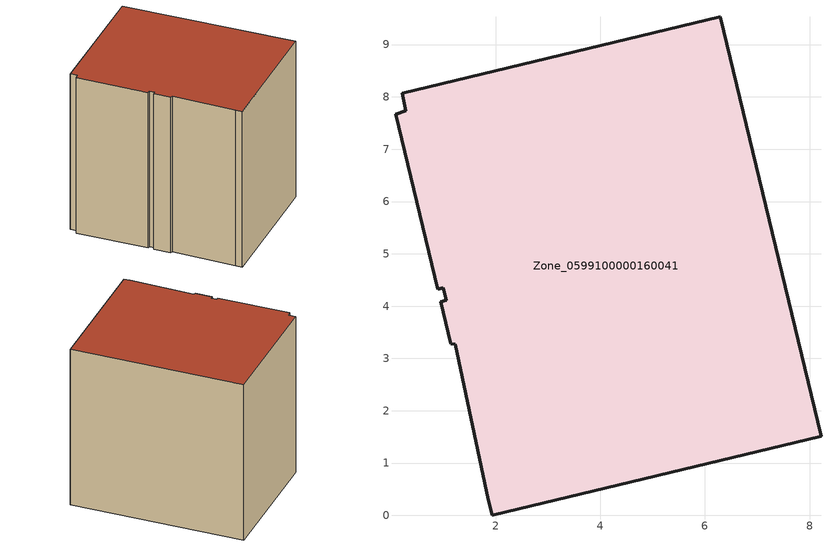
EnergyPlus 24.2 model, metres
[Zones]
Zone_0599100000160041
 floor ground (C_G): 1.23,3.27 1.14,3.29 0.95,4.09 1.05,4.11 1,4.35 0.89,4.32 0.08,7.67 0.28,7.74 0.21,8.07 6.29,9.53 8.22,1.51 1.93,0 1.86,0.3 z0
 wall outside (C_F): 1.93,0 8.22,1.51 6.29,9.53 0.21,8.07 0.28,7.74 0.08,7.67 0.89,4.32 1,4.35 1.05,4.11 0.95,4.09 1.14,3.29 1.23,3.27 1.86,0.3 1.93,0 z0:8.02
 roof outside (C_R): 1.14,3.29 1.23,3.27 1.86,0.3 1.93,0 8.22,1.51 6.29,9.53 0.21,8.07 0.28,7.74 0.08,7.67 0.89,4.32 1,4.35 1.05,4.11 0.95,4.09 z8.02
[BUILDING]
Pand.0599100000160041: North Axis=0; Terrain=City; Loads Convergence Tolerance Value=0.04; Temperature Convergence Tolerance Value=0.4; Solar Distribution=FullExterior; Maximum Number of Warmup Days=25; Minimum Number of Warmup Days=1
[Site:Location]
Rotterdam.The.Hague.AP_ZH_NLD Design_Conditions: Latitude=51.96; Longitude=4.45; Time Zone=1; Elevation=-4.5
[SITE:GROUNDTEMPERATURE:BUILDINGSURFACE]
18, 18, 18, 18, 18, 18, 18, 18, 18, 18, 18, 18
[MATERIAL] Thermal Absorptance=0.9; Solar Absorptance=0.7; Visible Absorptance=0.7
Name | Roughness | Thickness | Conductivity | Density | Specific Heat
G.TC.1965-1974 | MediumSmooth | 0.15 | 0.882353 | 540 | 1210
F.TC.1965-1974 | Rough | 0.3 | 0.697674 | 1920 | 840
R.TC.1965-1974 | MediumRough | 0.2 | 0.232558 | 1500 | 1000
[CONSTRUCTION]
C_G: G.TC.1965-1974
C_F: F.TC.1965-1974
C_R: R.TC.1965-1974
[ZONE]
Zone_0599100000160041: Type=1; Multiplier=1; Ceiling Height=Autocalculate; Volume=Autocalculate; Floor Area=autocalculate; Part of Total Floor Area=Yes
[ZONEINFILTRATION:DESIGNFLOWRATE]
Infil_Zone_0599100000160041: Zone or ZoneList or Space or SpaceList=Zone_0599100000160041; Schedule=AlwaysOn; Design Flow Rate Calculation Method=Flow/Area; Flow Rate per Floor Area=0.003; Constant Term Coefficient=1; Temperature Term Coefficient=0; Velocity Term Coefficient=0; Velocity Squared Term Coefficient=0
[HVACTEMPLATE:ZONE:IDEALLOADSAIRSYSTEM]
Zone_0599100000160041: Maximum Heating Supply Air Temperature=50; Minimum Cooling Supply Air Temperature=13; Maximum Heating Supply Air Humidity Ratio=0.0156; Minimum Cooling Supply Air Humidity Ratio=0.0077; Heating Limit=NoLimit; Cooling Limit=NoLimit; Dehumidification Control Type=ConstantSensibleHeatRatio; Cooling Sensible Heat Ratio=0.7; Dehumidification Setpoint=60; Humidification Control Type=None; Humidification Setpoint=30; Outdoor Air Method=None; Outdoor Air Flow Rate per Person=0.00944; Outdoor Air Flow Rate per Zone Floor Area=0; Outdoor Air Flow Rate per Zone=0; Demand Controlled Ventilation Type=None; Outdoor Air Economizer Type=NoEconomizer; Heat Recovery Type=None; Sensible Heat Recovery Effectiveness=0.7; Latent Heat Recovery Effectiveness=0.65
[ZONECONTROL:THERMOSTAT]
ThermostatControl_Zone_0599100000160041: Zone or ZoneList=Zone_0599100000160041; Control Type Schedule=DualSetpointControlType; Control 1=Thermostat_Zone_0599100000160041; Temperature Difference Between Cutout And Setpoint=0
[THERMOSTATSETPOINT:DUALSETPOINT]
Thermostat_Zone_0599100000160041: Heating Setpoint Temperature Schedule=HeatingSetpoint_Zone_0599100000160041; Cooling Setpoint Temperature Schedule=CoolingSetpoint_Zone_0599100000160041
[SCHEDULE:COMPACT]
HeatingSetpoint_Zone_0599100000160041: Through: 12/31, For: AllDays, Until: 24:00, 21
CoolingSetpoint_Zone_0599100000160041: Through: 12/31, For: AllDays, Until: 24:00, 24
DualSetpointControlType: Through: 12/31, For: AllDays, Until: 24:00, 4
AlwaysOn: Through: 12/31, For: AllDays, Until: 24:00, 1
